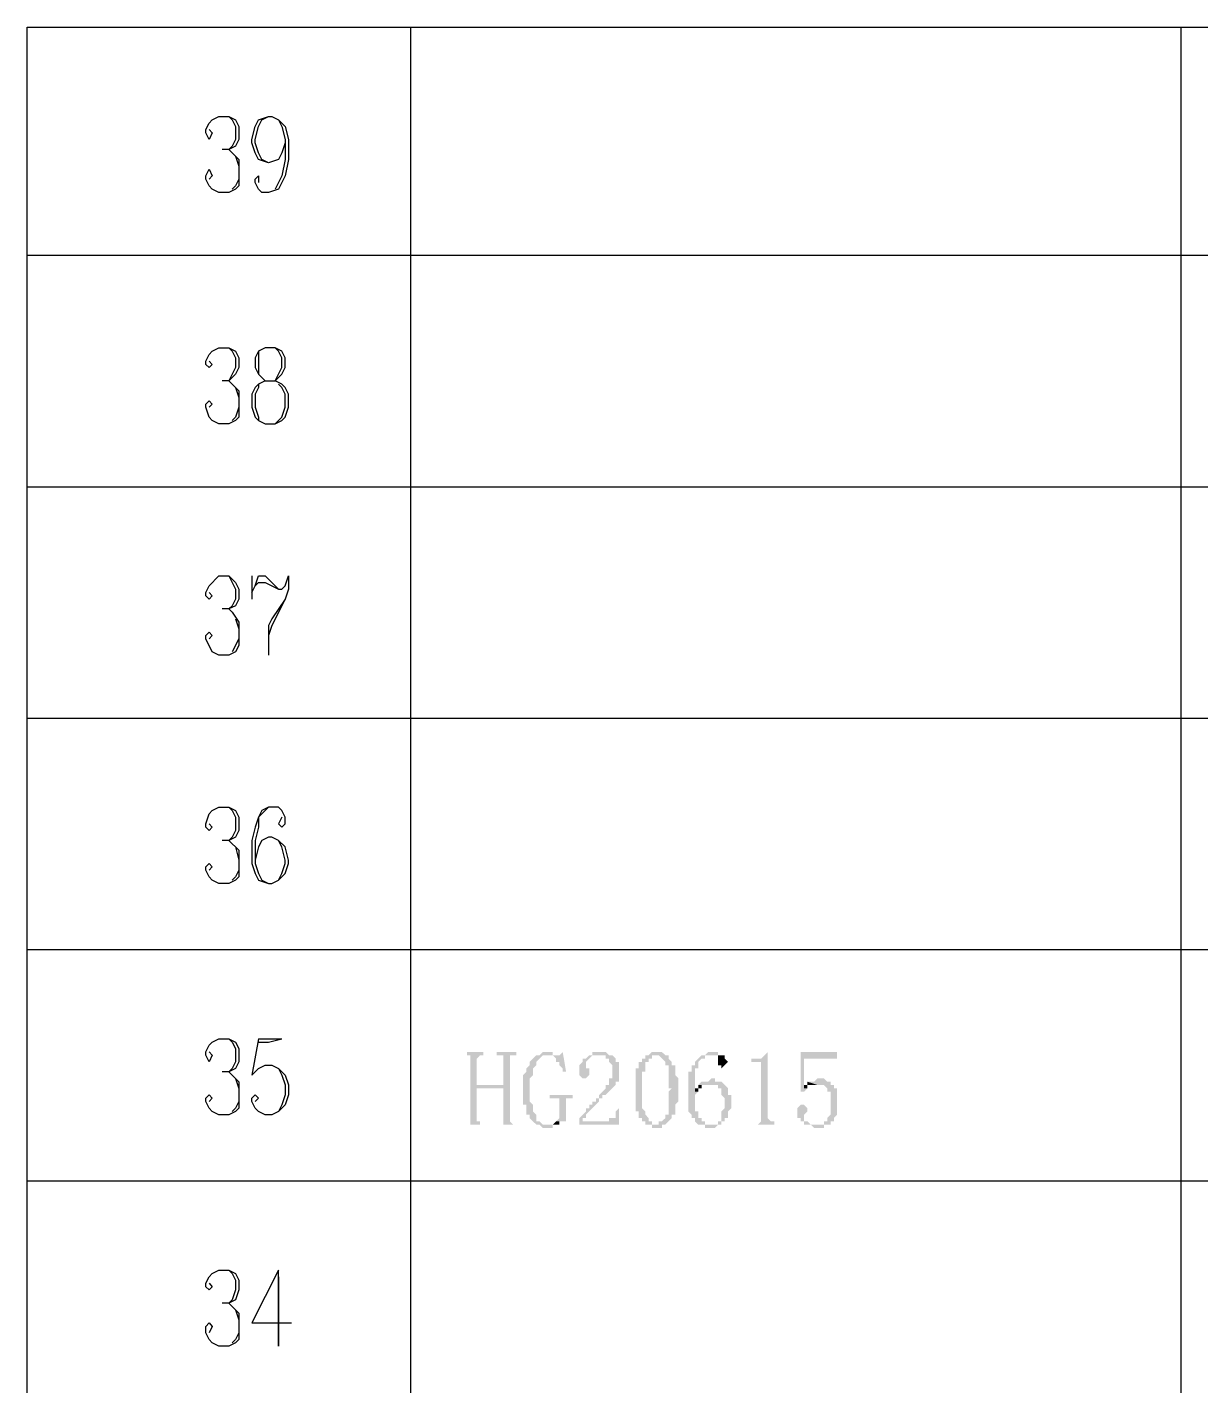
# Model space of a CAD drawing. Extents: x 51 to 246, y 3 to 417.
# Drawn here: x 183.56 to 198.59, y 131.53 to 148.93 of the extents above; entities that cross this region are included whole.
import ezdxf

# ---------------------------------------------------------------- set-up
doc = ezdxf.new("R2010")
doc.units = 0
doc.header["$MEASUREMENT"] = 0
doc.layers.add('_____1', color=160, linetype='Continuous')

msp = doc.modelspace()

# ---------------------------------------------------------------- hatches: boundary and pattern name
at = {"layer": '_____1'}
for points in [[(189.399, 135.805), (189.188, 135.805), (189.188, 135.763), (189.23, 135.763), (189.23, 134.874), (189.188, 134.874), (189.399, 134.874), (189.357, 134.874), (189.357, 134.916), (189.315, 134.916), (189.315, 135.339), (189.653, 135.339), (189.315, 135.382), (189.315, 135.72), (189.357, 135.763), (189.399, 135.763)], [(189.823, 135.805), (189.569, 135.805), (189.569, 135.763), (189.653, 135.763), (189.653, 135.382), (189.315, 135.382), (189.653, 135.339), (189.653, 134.874), (189.569, 134.874), (189.823, 134.874), (189.78, 134.874), (189.738, 134.916), (189.738, 135.763), (189.823, 135.763)], [(190.204, 135.805), (190.161, 135.805), (190.119, 135.763), (190.077, 135.763), (190.034, 135.72), (189.992, 135.678), (189.992, 135.635), (189.95, 135.593), (189.95, 135.551), (189.907, 135.509), (189.907, 135.128), (189.95, 135.128), (189.95, 135.001), (189.992, 135.001), (189.992, 134.958), (190.077, 134.874), (190.119, 134.874), (190.161, 134.831), (190.288, 134.831), (190.288, 134.874), (190.331, 134.874), (190.161, 134.874), (190.119, 134.916), (190.077, 134.916), (190.077, 135.001), (190.034, 135.043), (190.034, 135.128), (189.992, 135.17), (189.992, 135.466), (190.034, 135.509), (190.034, 135.593), (190.077, 135.635), (190.077, 135.678), (190.161, 135.763), (190.331, 135.763), (190.288, 135.763), (190.288, 135.805), (190.246, 135.805)], [(190.415, 135.805), (190.373, 135.763), (190.204, 135.763), (190.288, 135.763), (190.331, 135.72), (190.331, 135.678), (190.373, 135.678), (190.373, 135.635), (190.415, 135.593), (190.415, 135.551), (190.458, 135.551)], [(190.881, 135.805), (190.796, 135.805), (190.796, 135.763), (190.754, 135.763), (190.966, 135.763), (190.966, 135.72), (191.008, 135.72), (191.008, 135.678), (191.05, 135.635), (191.05, 135.466), (191.008, 135.466), (191.008, 135.382), (190.966, 135.382), (190.966, 135.339), (190.881, 135.255), (190.881, 135.212), (190.839, 135.212), (190.839, 135.17), (190.796, 135.17), (190.796, 135.128), (190.754, 135.128), (190.754, 135.085), (190.712, 135.085), (190.712, 135.043), (190.627, 134.958), (190.627, 134.916), (190.669, 134.916), (190.669, 134.958), (190.712, 134.958), (190.712, 135.001), (190.881, 135.17), (190.881, 135.212), (190.923, 135.212), (190.923, 135.255), (190.966, 135.255), (191.093, 135.382), (191.093, 135.424), (191.135, 135.424), (191.135, 135.678), (191.093, 135.678), (191.093, 135.72), (191.05, 135.763), (191.008, 135.763), (190.966, 135.805), (190.923, 135.805)], [(190.754, 135.763), (190.712, 135.72), (190.669, 135.72), (190.669, 135.678), (190.627, 135.635), (190.627, 135.509), (190.669, 135.466), (190.712, 135.466), (190.754, 135.509), (190.754, 135.593), (190.712, 135.593), (190.712, 135.678), (190.796, 135.763), (190.881, 135.763)], [(191.474, 135.763), (191.474, 135.72), (191.431, 135.72), (191.431, 135.678), (191.389, 135.678), (191.389, 135.593), (191.347, 135.593), (191.347, 135.043), (191.389, 135.043), (191.389, 134.958), (191.431, 134.958), (191.431, 134.916), (191.474, 134.916), (191.474, 134.874), (191.558, 134.874), (191.558, 134.831), (191.685, 134.831), (191.685, 134.874), (191.728, 134.874), (191.558, 134.874), (191.558, 134.916), (191.516, 134.916), (191.516, 134.958), (191.474, 135.001), (191.474, 135.043), (191.431, 135.085), (191.431, 135.551), (191.474, 135.551), (191.474, 135.678), (191.516, 135.678), (191.516, 135.72), (191.558, 135.72), (191.558, 135.763), (191.601, 135.763)], [(191.601, 135.805), (191.558, 135.805), (191.516, 135.763), (191.474, 135.763), (191.643, 135.763), (191.728, 135.678), (191.728, 135.635), (191.77, 135.635), (191.77, 135.339), (191.812, 135.339), (191.77, 135.297), (191.77, 135.001), (191.728, 135.001), (191.728, 134.958), (191.685, 134.916), (191.643, 134.916), (191.643, 134.874), (191.601, 134.874), (191.728, 134.874), (191.812, 134.958), (191.812, 135.001), (191.855, 135.001), (191.855, 135.128), (191.897, 135.17), (191.897, 135.466), (191.855, 135.509), (191.855, 135.635), (191.812, 135.635), (191.812, 135.678), (191.77, 135.72), (191.77, 135.763), (191.728, 135.763), (191.685, 135.805), (191.643, 135.805)], [(192.447, 135.763), (192.32, 135.763), (192.405, 135.763), (192.405, 135.635), (192.447, 135.635), (192.447, 135.593), (192.532, 135.678), (192.49, 135.72), (192.49, 135.763)], [(193.04, 135.805), (192.955, 135.72), (192.828, 135.72), (192.828, 135.678), (192.955, 135.678), (192.955, 134.916), (192.913, 134.874), (192.828, 134.874), (193.209, 134.874), (193.125, 134.874), (193.125, 134.916), (193.082, 134.916), (193.04, 134.958)], [(193.929, 135.805), (193.463, 135.805), (193.463, 135.297), (193.506, 135.297), (193.548, 135.339), (193.506, 135.339), (193.506, 135.72), (193.929, 135.72)], [(192.151, 135.382), (192.151, 135.339), (192.109, 135.339), (192.109, 135.297), (192.151, 135.297), (192.151, 135.339), (192.193, 135.339), (192.193, 135.382), (192.32, 135.382)], [(192.32, 135.466), (192.278, 135.424), (192.193, 135.424), (192.151, 135.382), (192.405, 135.382), (192.405, 135.339), (192.447, 135.339), (192.447, 135.255), (192.49, 135.212), (192.49, 135.085), (192.447, 135.043), (192.447, 134.916), (192.405, 134.916), (192.405, 134.874), (192.151, 134.874), (192.236, 134.874), (192.236, 134.831), (192.363, 134.831), (192.405, 134.874), (192.447, 134.874), (192.447, 134.916), (192.49, 134.916), (192.49, 134.958), (192.532, 134.958), (192.532, 135.043), (192.574, 135.085), (192.574, 135.255), (192.532, 135.255), (192.532, 135.339), (192.447, 135.424), (192.363, 135.424), (192.363, 135.466)], [(193.548, 135.424), (193.548, 135.382), (193.506, 135.382), (193.506, 135.339), (193.548, 135.339), (193.548, 135.382), (193.675, 135.382)], [(193.717, 135.466), (193.675, 135.466), (193.633, 135.424), (193.548, 135.424), (193.675, 135.382), (193.76, 135.382), (193.802, 135.339), (193.802, 135.297), (193.844, 135.297), (193.844, 135.001), (193.802, 134.958), (193.802, 134.916), (193.76, 134.916), (193.76, 134.874), (193.548, 134.874), (193.59, 134.874), (193.633, 134.831), (193.76, 134.831), (193.76, 134.874), (193.844, 134.874), (193.844, 134.916), (193.887, 134.916), (193.887, 134.958), (193.929, 135.001), (193.929, 135.339), (193.887, 135.339), (193.887, 135.382), (193.844, 135.382), (193.844, 135.424), (193.802, 135.424), (193.76, 135.466)], [(190.542, 135.255), (190.246, 135.255), (190.246, 135.212), (190.373, 135.212), (190.373, 134.958), (190.331, 134.916), (190.458, 134.916), (190.458, 135.212), (190.542, 135.212)], [(191.135, 135.085), (191.093, 135.043), (191.093, 134.958), (191.008, 134.958), (191.008, 134.916), (190.627, 134.916), (190.627, 134.874), (191.135, 134.874)], [(193.463, 135.128), (193.421, 135.085), (193.421, 134.958), (193.463, 134.958), (193.463, 134.916), (193.506, 134.916), (193.506, 134.874), (193.675, 134.874), (193.59, 134.874), (193.548, 134.916), (193.506, 134.916), (193.506, 135.001), (193.548, 135.043), (193.548, 135.085), (193.506, 135.128)], [(190.331, 134.916), (190.288, 134.874), (190.246, 134.874), (190.373, 134.874), (190.373, 134.916), (190.415, 134.916)]]:
    msp.add_hatch(color=7, dxfattribs=at).paths.add_polyline_path(points, is_closed=False)
msp.add_hatch(color=7, dxfattribs=at).paths.add_polyline_path([(192.363, 135.805), (192.278, 135.805), (192.236, 135.763), (192.193, 135.763), (192.151, 135.72), (192.109, 135.678), (192.109, 135.635), (192.066, 135.635), (192.066, 135.551), (192.024, 135.551), (192.024, 135.043), (192.066, 135.001), (192.066, 134.958), (192.109, 134.958), (192.109, 134.916), (192.151, 134.874), (192.32, 134.874), (192.236, 134.874), (192.236, 134.916), (192.193, 134.916), (192.193, 134.958), (192.151, 134.958), (192.151, 135.043), (192.109, 135.043), (192.109, 135.255), (192.151, 135.297), (192.109, 135.297), (192.109, 135.593), (192.151, 135.593), (192.151, 135.678), (192.193, 135.72), (192.236, 135.72), (192.236, 135.763), (192.447, 135.763), (192.405, 135.763), (192.405, 135.805)])

# ---------------------------------------------------------------- linework, layer by layer
at = {"layer": '_____1', "color": 7}
for p, q in [((183.557, 28.829), (183.557, 148.928)), ((183.557, 148.928), (242.612, 148.928)), ((188.468, 28.829), (188.468, 148.928)), ((198.332, 28.829), (198.332, 148.928)), ((183.557, 146.007), (242.612, 146.007)), ((183.557, 143.044), (242.612, 143.044)), ((186.436, 141.901), (186.436, 141.605)), ((183.557, 140.081), (242.612, 140.081)), ((183.557, 137.117), (242.612, 137.117)), ((186.521, 135.974), (186.817, 135.974)), ((183.557, 134.154), (242.612, 134.154))]:
    msp.add_line(p, q, dxfattribs=at)
for points in [[(185.886, 147.616), (185.928, 147.574), (185.886, 147.489), (185.843, 147.574), (185.843, 147.616), (185.886, 147.701), (185.928, 147.743), (186.013, 147.785), (186.14, 147.785), (186.224, 147.743), (186.267, 147.658), (186.267, 147.489), (186.224, 147.404), (186.14, 147.362), (186.055, 147.362)], [(186.14, 147.785), (186.182, 147.743), (186.224, 147.658), (186.224, 147.489), (186.182, 147.404), (186.14, 147.362), (186.267, 147.235), (186.267, 146.896), (186.224, 146.854), (186.14, 146.812), (186.013, 146.812), (185.928, 146.854), (185.886, 146.896), (185.843, 146.981), (185.843, 147.023), (185.886, 147.108), (185.928, 147.023), (185.886, 146.981)], [(186.859, 147.447), (186.817, 147.32), (186.775, 147.235), (186.648, 147.193), (186.521, 147.235), (186.478, 147.32), (186.436, 147.447), (186.436, 147.489), (186.478, 147.658), (186.521, 147.743), (186.648, 147.785), (186.69, 147.785), (186.775, 147.743), (186.859, 147.658), (186.902, 147.489), (186.902, 147.235), (186.859, 147.023), (186.775, 146.854), (186.648, 146.812), (186.563, 146.812), (186.521, 146.854), (186.478, 146.938), (186.478, 146.981), (186.521, 147.023), (186.521, 146.938)], [(186.648, 147.193), (186.563, 147.235), (186.521, 147.32), (186.478, 147.447), (186.478, 147.489), (186.521, 147.658), (186.563, 147.743), (186.648, 147.785)], [(186.69, 147.785), (186.775, 147.743), (186.817, 147.658), (186.859, 147.489), (186.859, 147.235), (186.817, 147.023), (186.732, 146.854)], [(186.224, 147.277), (186.267, 147.15), (186.267, 146.981), (186.224, 146.896), (186.182, 146.854)], [(185.886, 144.653), (185.928, 144.61), (185.886, 144.568), (185.843, 144.61), (185.843, 144.653), (185.886, 144.737), (185.928, 144.78), (186.013, 144.822), (186.14, 144.822), (186.224, 144.78), (186.267, 144.695), (186.267, 144.568), (186.224, 144.483), (186.14, 144.399), (186.055, 144.399)], [(186.14, 144.822), (186.182, 144.78), (186.224, 144.695), (186.224, 144.568), (186.14, 144.399), (186.267, 144.272), (186.267, 143.933), (186.224, 143.891), (186.14, 143.848), (186.013, 143.848), (185.928, 143.891), (185.886, 143.933), (185.843, 144.06), (185.843, 144.102), (185.886, 144.145), (185.928, 144.102), (185.886, 144.06)], [(186.605, 144.822), (186.521, 144.78), (186.478, 144.695), (186.478, 144.568), (186.521, 144.483), (186.605, 144.399), (186.732, 144.399), (186.817, 144.483), (186.859, 144.568), (186.859, 144.695), (186.817, 144.78), (186.732, 144.822), (186.605, 144.822), (186.521, 144.78), (186.521, 144.483), (186.605, 144.399)], [(186.732, 144.399), (186.817, 144.568), (186.817, 144.695), (186.775, 144.78), (186.732, 144.822)], [(186.224, 144.314), (186.267, 144.187), (186.267, 144.06), (186.224, 143.933), (186.182, 143.891)], [(186.605, 144.399), (186.521, 144.356), (186.478, 144.314), (186.436, 144.229), (186.436, 144.06), (186.478, 143.933), (186.521, 143.891), (186.605, 143.848), (186.732, 143.848), (186.817, 143.891), (186.859, 143.933), (186.902, 144.06), (186.902, 144.229), (186.859, 144.314), (186.817, 144.356), (186.732, 144.399)], [(186.605, 144.399), (186.521, 144.356), (186.521, 144.314), (186.478, 144.229), (186.478, 144.06), (186.521, 143.933), (186.521, 143.891), (186.605, 143.848)], [(186.732, 143.848), (186.817, 143.933), (186.859, 144.06), (186.859, 144.229), (186.817, 144.314), (186.775, 144.356)], [(185.886, 141.689), (185.928, 141.647), (185.886, 141.605), (185.843, 141.647), (185.843, 141.689), (185.886, 141.774), (186.013, 141.901), (186.14, 141.901), (186.224, 141.816), (186.267, 141.732), (186.267, 141.605), (186.224, 141.52), (186.14, 141.478), (186.055, 141.478)], [(186.14, 141.901), (186.224, 141.732), (186.224, 141.605), (186.182, 141.52), (186.14, 141.478), (186.182, 141.435), (186.267, 141.308), (186.267, 141.012), (186.224, 140.927), (186.14, 140.885), (186.013, 140.885), (185.928, 140.927), (185.843, 141.097), (185.843, 141.139), (185.886, 141.181), (185.928, 141.139), (185.886, 141.097)], [(186.436, 141.689), (186.478, 141.774), (186.521, 141.901), (186.605, 141.901), (186.775, 141.732), (186.817, 141.732), (186.859, 141.774), (186.902, 141.901)], [(186.478, 141.774), (186.521, 141.816), (186.605, 141.816), (186.775, 141.732)], [(186.902, 141.901), (186.902, 141.732), (186.859, 141.605), (186.69, 141.266), (186.648, 141.139), (186.648, 140.885)], [(186.859, 141.605), (186.69, 141.351), (186.648, 141.266), (186.648, 140.885)], [(186.224, 141.351), (186.267, 141.224), (186.267, 141.097), (186.182, 140.927)], [(185.886, 138.726), (185.928, 138.684), (185.886, 138.641), (185.843, 138.684), (185.843, 138.726), (185.886, 138.853), (185.928, 138.895), (186.013, 138.938), (186.14, 138.938), (186.224, 138.895), (186.267, 138.81), (186.267, 138.641), (186.224, 138.557), (186.14, 138.514), (186.055, 138.514)], [(186.14, 138.938), (186.182, 138.895), (186.224, 138.81), (186.224, 138.641), (186.182, 138.557), (186.14, 138.514), (186.267, 138.387), (186.267, 138.049), (186.224, 138.006), (186.14, 137.964), (186.013, 137.964), (185.928, 138.006), (185.886, 138.049), (185.843, 138.133), (185.843, 138.176), (185.886, 138.218), (185.928, 138.176), (185.886, 138.133)], [(186.817, 138.81), (186.775, 138.726), (186.817, 138.684), (186.859, 138.726), (186.859, 138.81), (186.817, 138.895), (186.775, 138.938), (186.648, 138.938), (186.563, 138.895), (186.521, 138.81), (186.478, 138.684), (186.436, 138.514), (186.436, 138.218), (186.478, 138.091), (186.521, 138.006), (186.648, 137.964), (186.69, 137.964), (186.775, 138.006), (186.859, 138.091), (186.902, 138.218), (186.902, 138.26), (186.859, 138.43), (186.775, 138.514), (186.69, 138.557), (186.648, 138.557), (186.563, 138.514), (186.521, 138.43), (186.478, 138.26)], [(186.648, 138.938), (186.521, 138.81), (186.521, 138.684), (186.478, 138.514), (186.478, 138.218), (186.521, 138.091), (186.563, 138.006), (186.648, 137.964)], [(186.69, 137.964), (186.775, 138.006), (186.817, 138.091), (186.859, 138.218), (186.859, 138.26), (186.817, 138.43), (186.775, 138.514)], [(186.224, 138.43), (186.267, 138.26), (186.267, 138.133), (186.224, 138.049), (186.182, 138.006)], [(185.886, 135.805), (185.928, 135.763), (185.886, 135.678), (185.843, 135.763), (185.843, 135.805), (185.886, 135.89), (185.928, 135.932), (186.013, 135.974), (186.14, 135.974), (186.224, 135.932), (186.267, 135.847), (186.267, 135.678), (186.224, 135.593), (186.14, 135.551), (186.055, 135.551)], [(186.14, 135.974), (186.182, 135.932), (186.224, 135.847), (186.224, 135.678), (186.182, 135.593), (186.14, 135.551), (186.267, 135.424), (186.267, 135.085), (186.224, 135.043), (186.14, 135.001), (186.013, 135.001), (185.928, 135.043), (185.886, 135.085), (185.843, 135.17), (185.843, 135.212), (185.886, 135.255), (185.928, 135.212), (185.886, 135.17)], [(186.521, 135.974), (186.436, 135.509), (186.521, 135.593), (186.605, 135.635), (186.69, 135.635), (186.775, 135.593), (186.859, 135.509), (186.902, 135.382), (186.902, 135.255), (186.859, 135.128), (186.775, 135.043), (186.69, 135.001), (186.605, 135.001), (186.521, 135.043), (186.478, 135.085), (186.436, 135.17), (186.436, 135.212), (186.478, 135.255), (186.521, 135.212), (186.478, 135.17)], [(186.521, 135.932), (186.648, 135.932), (186.817, 135.974)], [(186.69, 135.635), (186.775, 135.593), (186.817, 135.509), (186.859, 135.382), (186.859, 135.255), (186.817, 135.128), (186.775, 135.043), (186.69, 135.001)], [(186.224, 135.466), (186.267, 135.339), (186.267, 135.17), (186.224, 135.085), (186.182, 135.043)], [(185.886, 132.842), (185.928, 132.799), (185.886, 132.757), (185.843, 132.799), (185.843, 132.842), (185.886, 132.926), (185.928, 132.969), (186.013, 133.011), (186.14, 133.011), (186.224, 132.969), (186.267, 132.884), (186.267, 132.757), (186.224, 132.63), (186.14, 132.588), (186.055, 132.588)], [(186.14, 133.011), (186.182, 132.969), (186.224, 132.884), (186.224, 132.757), (186.182, 132.63), (186.14, 132.588), (186.267, 132.46), (186.267, 132.122), (186.224, 132.08), (186.14, 132.037), (186.013, 132.037), (185.928, 132.08), (185.886, 132.122), (185.843, 132.207), (185.843, 132.291), (185.886, 132.334), (185.928, 132.291), (185.886, 132.207)], [(186.775, 132.926), (186.775, 132.037), (186.775, 133.011), (186.436, 132.334), (186.944, 132.334)], [(186.224, 132.503), (186.267, 132.376), (186.267, 132.207), (186.224, 132.122), (186.182, 132.08)]]:
    msp.add_lwpolyline(points, dxfattribs=at)

doc.saveas('drawing.dxf')
